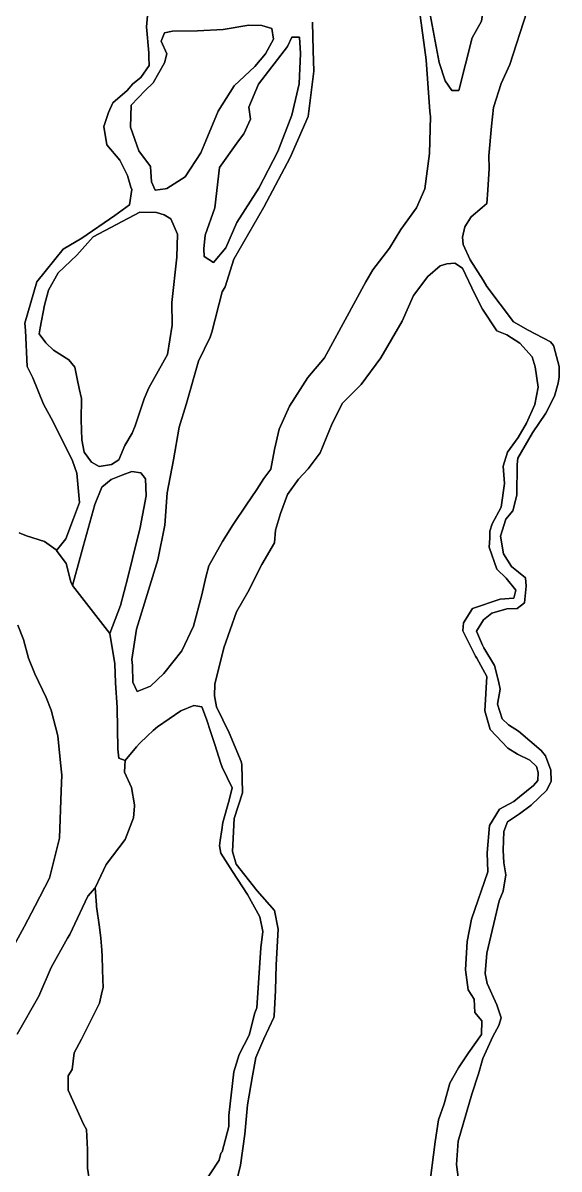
# Model space of a CAD drawing. Header units: inches. Extents: x 288635 to 1232953, y 676945 to 1655780.
# Drawn here: x 501421 to 508320, y 1424535 to 1439270 of the extents above; entities that cross this region are included whole.
import ezdxf

# ---------------------------------------------------------------- set-up
doc = ezdxf.new("R2010")
doc.units = ezdxf.units.IN
doc.header["$MEASUREMENT"] = 0

msp = doc.modelspace()

# ---------------------------------------------------------------- linework, layer by layer
at = {"color": 1}
for points in [[(507031.7013, 1438400.1055), (506941.1391, 1438399.6869), (506854.7789, 1438526.6871), (506777.7008, 1438759.9396), (506646.4985, 1439446.169), (506653.4781, 1439504.8445), (506621.0984, 1439730.6495), (506687.1386, 1439999.8901), (506732.8587, 1440131.9703), (506880.179, 1440253.8906), (507131.1584, 1440168.002), (507174.8302, 1440058.8224), (507337.3799, 1439801.7697), (507362.7799, 1439598.5693), (507322.1398, 1439293.7687), (507200.9634, 1439077.6884), (507031.7013, 1438400.1055)], [(507131.1584, 1440168.002), (506880.179, 1440253.8906), (506732.8587, 1440131.9703), (506687.1386, 1439999.8901), (506621.0984, 1439730.6495), (506653.4781, 1439504.8445), (506646.4985, 1439446.169), (506777.7008, 1438759.9396), (506854.7789, 1438526.6871), (506941.1391, 1438399.6869), (507031.7013, 1438400.1055), (507200.9634, 1439077.6884), (507322.1398, 1439293.7687), (507362.7799, 1439598.5693), (507337.3799, 1439801.7697), (507174.8302, 1440058.8224), (507131.1584, 1440168.002)], [(503253.1968, 1437137.8606), (503124.9931, 1437118.466), (503074.7222, 1437226.9454), (503066.0088, 1437355.9039), (503061.493, 1437422.7374), (502911.7072, 1437624.0281), (502807.4925, 1437930.7384), (502812.7842, 1438211.1973), (502992.7012, 1438401.6977), (503098.5347, 1438499.5937), (503244.098, 1438756.2302), (503271.5413, 1438872.864), (503201.7224, 1439034.0531), (503241.41, 1439142.5325), (503344.5977, 1439163.6992), (503667.39, 1439168.9909), (503998.1199, 1439184.8659), (504328.8497, 1439243.0744), (504495.5375, 1439237.7827), (504622.5378, 1439200.741), (504643.7045, 1439060.5115), (504543.1626, 1438872.657), (504405.579, 1438711.2608), (504138.3493, 1438459.9061), (503934.6197, 1438137.1138), (503775.8694, 1437756.1131), (503712.3693, 1437600.0086), (503508.6397, 1437290.4455), (503272.2776, 1437140.7472), (503253.1968, 1437137.8606)], [(504643.7045, 1439060.5115), (504622.5378, 1439200.741), (504495.5375, 1439237.7827), (504328.8497, 1439243.0744), (503998.1199, 1439184.8659), (503667.39, 1439168.9909), (503344.5977, 1439163.6992), (503241.41, 1439142.5325), (503201.7224, 1439034.0531), (503271.5413, 1438872.864), (503244.098, 1438756.2302), (503098.5347, 1438499.5937), (502992.7012, 1438401.6977), (502812.7842, 1438211.1973), (502807.4925, 1437930.7384), (502911.7072, 1437624.0281), (503061.493, 1437422.7374), (503066.0088, 1437355.9039), (503074.7222, 1437226.9454), (503124.9931, 1437118.466), (503253.1968, 1437137.8606), (503272.2776, 1437140.7472), (503508.6397, 1437290.4455), (503712.3693, 1437600.0086), (503775.8694, 1437756.1131), (503934.6197, 1438137.1138), (504138.3493, 1438459.9061), (504405.579, 1438711.2608), (504543.1626, 1438872.657), (504643.7045, 1439060.5115)], [(504033.971, 1436378.6895), (503873.104, 1436192.4224), (503754.5704, 1436268.6226), (503750.3371, 1436365.9895), (503767.2704, 1436539.5565), (503890.7021, 1436891.8601), (503952.8447, 1437409.7152), (504194.838, 1437754.5256), (504262.5714, 1437843.4257), (504351.4716, 1438033.9261), (504326.3761, 1438187.9751), (504453.0718, 1438482.6604), (504825.6059, 1438965.2613), (504880.6393, 1439088.0282), (504978.0062, 1439088.0282), (504994.9396, 1438876.3611), (504973.7728, 1438486.8937), (504880.6393, 1438084.7262), (504702.839, 1437619.0586), (504457.3051, 1437144.9244), (504173.6712, 1436704.6568), (504033.971, 1436378.6895)], [(503754.5704, 1436268.6226), (503873.104, 1436192.4224), (504033.971, 1436378.6895), (504173.6712, 1436704.6568), (504457.3051, 1437144.9244), (504702.839, 1437619.0586), (504880.6393, 1438084.7262), (504973.7728, 1438486.8937), (504994.9396, 1438876.3611), (504978.0062, 1439088.0282), (504880.6393, 1439088.0282), (504825.6059, 1438965.2613), (504453.0718, 1438482.6604), (504326.3761, 1438187.9751), (504351.4716, 1438033.9261), (504262.5714, 1437843.4257), (504194.838, 1437754.5256), (503952.8447, 1437409.7152), (503890.7021, 1436891.8601), (503767.2704, 1436539.5565), (503750.3371, 1436365.9895), (503754.5704, 1436268.6226)], [(502560.133, 1433591.5631), (502404.346, 1433569.5497), (502302.7458, 1433622.0431), (502211.3057, 1433752.4301), (502179.1323, 1433911.6037), (502170.6656, 1434165.6042), (502174.0522, 1434441.6181), (502147.0599, 1434570.6994), (502120.7223, 1434696.6497), (502089.3854, 1434842.9389), (502013.1853, 1434939.4591), (501816.4727, 1435064.3141), (501716.8513, 1435156.2062), (501628.7978, 1435274.7398), (501643.1038, 1435350.1386), (501698.1875, 1435640.454), (501750.1841, 1435835.4412), (501876.8717, 1436057.0613), (502113.9388, 1436285.6618), (502325.6059, 1436518.4956), (502926.7404, 1436835.9962), (503138.4075, 1436831.7629), (503240.0077, 1436802.1295), (503324.6745, 1436751.3294), (503409.3414, 1436556.5957), (503400.8747, 1436260.2618), (503339.2769, 1435675.9744), (503341.6079, 1435383.96), (503282.3456, 1435006.1626), (503041.0406, 1434579.6251), (502981.7739, 1434435.6914), (502866.9522, 1434089.3223), (502828.1112, 1433997.3304), (502731.16, 1433837.0969), (502654.9599, 1433652.5232), (502560.133, 1433591.5631)], [(503339.2769, 1435675.9744), (503400.8747, 1436260.2618), (503409.3414, 1436556.5957), (503324.6745, 1436751.3294), (503240.0077, 1436802.1295), (503138.4075, 1436831.7629), (502926.7404, 1436835.9962), (502325.6059, 1436518.4956), (502113.9388, 1436285.6618), (501876.8717, 1436057.0613), (501750.1841, 1435835.4412), (501698.1875, 1435640.454), (501643.1038, 1435350.1386), (501628.7978, 1435274.7398), (501716.8513, 1435156.2062), (501816.4727, 1435064.3141), (502013.1853, 1434939.4591), (502089.3854, 1434842.9389), (502120.7223, 1434696.6497), (502147.0599, 1434570.6994), (502174.0522, 1434441.6181), (502170.6656, 1434165.6042), (502179.1323, 1433911.6037), (502211.3057, 1433752.4301), (502302.7458, 1433622.0431), (502404.346, 1433569.5497), (502560.133, 1433591.5631), (502654.9599, 1433652.5232), (502731.16, 1433837.0969), (502828.1112, 1433997.3304), (502866.9522, 1434089.3223), (502981.7739, 1434435.6914), (503041.0406, 1434579.6251), (503282.3456, 1435006.1626), (503341.6079, 1435383.96), (503339.2769, 1435675.9744)], [(502677.1217, 1431782.3196), (502539.6763, 1431418.8884), (502059.7618, 1432039.8913), (502156.4206, 1432398.2708), (502196.2902, 1432540.4725), (502346.921, 1433077.7222), (502435.8212, 1433303.1476), (502556.4714, 1433401.5728), (502705.6967, 1433461.898), (502823.172, 1433503.173), (502937.4722, 1433487.298), (502997.7973, 1433411.0979), (503007.3223, 1433188.8474), (502927.9472, 1432782.4466), (502832.697, 1432385.5708), (502769.7397, 1432141.4507), (502677.1217, 1431782.3196)]]:
    msp.add_lwpolyline(points, close=True, dxfattribs=at)
for points in [[(503062.9059, 1439782.1058), (503012.1058, 1439219.0713), (503040.0304, 1438886.754), (503040.0304, 1438834.8354), (503045.9584, 1438723.7411), (502939.1467, 1438569.0865), (502836.996, 1438487.366), (502762.2173, 1438401.9047), (502579.6374, 1438242.1473), (502523.6263, 1438120.79), (502461.7713, 1437940.6021), (502499.8714, 1437703.535), (502669.2051, 1437506.6846), (502769.1931, 1437309.0599), (502811.6357, 1437159.2652), (502823.3912, 1437130.4118), (502794.0887, 1436933.0668), (502605.7049, 1436795.4832), (502178.1374, 1436503.3826), (501940.9337, 1436360.7875), (501601.7605, 1435943.6466), (501445.0296, 1435410.2441), (501456.0153, 1435317.8181), (501476.461, 1434852.3793), (501547.687, 1434709.3981), (501688.2339, 1434369.0375), (501812.292, 1434143.9641), (502061.3219, 1433640.0128), (502117.1557, 1433480.7221), (502148.6346, 1433102.9076), (502071.9052, 1432899.178), (502071.9052, 1432899.178), (501974.0092, 1432639.8858), (501853.3006, 1432489.7896), (501848.0552, 1432496.7481), (501789.5706, 1432539.898), (501700.9587, 1432605.2759), (501467.8243, 1432674.3055), (501373.1521, 1432713.6034)], [(503724.8947, 1424312.6917), (503947.1451, 1424649.2424), (503968.5966, 1424738.6235), (503983.0616, 1424758.652), (504071.9075, 1425083.1599), (504071.9075, 1425224.9768), (504135.5288, 1425785.8946), (504205.379, 1426010.2618), (504332.3792, 1426255.7956), (504404.5377, 1426544.5428), (504432.9709, 1426606.7404), (504483.692, 1427378.3983), (504510.1796, 1427591.4149), (504469.9628, 1427779.7986), (504309.0959, 1428065.5492), (504118.5955, 1428359.7664), (503968.3118, 1428594.7169), (503951.7246, 1428692.676), (503961.2152, 1428758.2056), (503981.3123, 1428896.9688), (503994.7134, 1428989.4989), (504074.1454, 1429276.2849), (504114.3621, 1429437.1519), (503983.7767, 1429701.4092), (503968.6031, 1429749.9646), (503891.8606, 1429995.5406), (503837.7379, 1430148.3313), (503784.3978, 1430321.0517), (503723.4377, 1430479.802), (503621.8323, 1430495.1392), (503453.7411, 1430425.1012), (503151.6191, 1430221.5681), (503098.3868, 1430172.1382), (503025.2647, 1430104.2391), (502920.4786, 1430006.9377), (502884.2912, 1429963.2119), (502738.1667, 1429786.6478), (502655.0024, 1429819.2132), (502644.4191, 1429932.9842), (502633.8357, 1430470.0895), (502612.669, 1430784.9443), (502602.0808, 1431030.1305), (502539.6763, 1431418.8884), (502677.1217, 1431782.3196), (502769.7397, 1432141.4507), (502832.697, 1432385.5708), (502927.9472, 1432782.4466), (503007.3223, 1433188.8474), (502997.7973, 1433411.0979), (502937.4722, 1433487.298), (502823.172, 1433503.173), (502705.6967, 1433461.898), (502556.4714, 1433401.5728), (502435.8212, 1433303.1476), (502346.921, 1433077.7222), (502196.2902, 1432540.4725), (502156.4206, 1432398.2708), (502059.7618, 1432039.8913), (502039.47, 1432086.0091), (501979.3009, 1432322.6369), (501853.3006, 1432489.7896), (501974.0092, 1432639.8858), (502071.9052, 1432899.178), (502148.6346, 1433102.9076), (502117.1557, 1433480.7221), (502061.3219, 1433640.0128), (501812.292, 1434143.9641), (501688.2339, 1434369.0375), (501547.687, 1434709.3981), (501476.461, 1434852.3793), (501456.0153, 1435317.8181), (501445.0296, 1435410.2441), (501601.7605, 1435943.6466), (501940.9337, 1436360.7875), (502178.1374, 1436503.3826), (502605.7049, 1436795.4832), (502794.0887, 1436933.0668), (502823.3912, 1437130.4118), (502811.6357, 1437159.2652), (502769.1931, 1437309.0599), (502669.2051, 1437506.6846), (502499.8714, 1437703.535), (502461.7713, 1437940.6021), (502523.6263, 1438120.79), (502579.6374, 1438242.1473), (502762.2173, 1438401.9047), (502836.996, 1438487.366), (502939.1467, 1438569.0865), (503045.9584, 1438723.7411), (503040.0304, 1438834.8354), (503040.0304, 1438886.754), (503012.1058, 1439219.0713), (503062.9059, 1439782.1058)], [(506531.3611, 1439364.8967), (506610.3881, 1438794.4125), (506656.7183, 1438133.3591), (506665.4526, 1438066.3968), (506652.5714, 1437590.2888), (506591.8672, 1437135.4717), (506483.3878, 1436894.7003), (506282.3041, 1436614.2414), (506136.783, 1436373.4701), (505922.8345, 1436097.2681), (505831.3901, 1435941.2748), (505301.1767, 1434966.3663), (505089.0309, 1434711.8835), (504850.9054, 1434341.4661), (504718.6135, 1434047.778), (504658.6075, 1433784.868), (504610.1341, 1433531.8394), (504522.8214, 1433415.4225), (504432.8629, 1433272.5473), (504292.6334, 1433068.8177), (504125.9456, 1432822.7547), (503991.0078, 1432603.1501), (503815.1451, 1432290.9477), (503774.0491, 1432145.42), (503723.7781, 1431917.8779), (503617.9446, 1431513.0646), (503464.486, 1431198.2098), (503234.298, 1430904.5217), (503062.3185, 1430743.1255), (502890.339, 1430674.3337), (502834.7764, 1430796.0423), (502831.6431, 1431010.2856), (502820.7422, 1431086.5916), (502882.0705, 1431476.7642), (503159.0931, 1432369.3926), (503245.4945, 1432813.7425), (503279.2772, 1433227.568), (503358.6524, 1433653.548), (503430.0901, 1434071.5905), (503520.0486, 1434365.2786), (503678.7989, 1434923.5506), (503832.3697, 1435231.5225), (503853.4242, 1435296.6138), (503986.3677, 1435811.4241), (504023.9793, 1435877.2444), (504136.529, 1436233.2407), (504521.759, 1436902.2665), (504859.0444, 1437539.3613), (505091.8782, 1438068.529), (505166.3527, 1438649.4296), (505156.0941, 1438917.3911), (505145.5107, 1439281.4584)], [(505145.5107, 1439281.4584), (505156.0941, 1438917.3911), (505166.3527, 1438649.4296), (505091.8782, 1438068.529), (504859.0444, 1437539.3613), (504521.759, 1436902.2665), (504136.529, 1436233.2407), (504023.9793, 1435877.2444), (503986.3677, 1435811.4241), (503853.4242, 1435296.6138), (503832.3697, 1435231.5225), (503678.7989, 1434923.5506), (503520.0486, 1434365.2786), (503430.0901, 1434071.5905), (503358.6524, 1433653.548), (503279.2772, 1433227.568), (503245.4945, 1432813.7425), (503159.0931, 1432369.3926), (502882.0705, 1431476.7642), (502820.7422, 1431086.5916), (502831.6431, 1431010.2856), (502834.7764, 1430796.0423), (502890.339, 1430674.3337), (503062.3185, 1430743.1255), (503234.298, 1430904.5217), (503464.486, 1431198.2098), (503617.9446, 1431513.0646), (503723.7781, 1431917.8779), (503774.0491, 1432145.42), (503815.1451, 1432290.9477), (503991.0078, 1432603.1501), (504125.9456, 1432822.7547), (504292.6334, 1433068.8177), (504432.8629, 1433272.5473), (504522.8214, 1433415.4225), (504610.1341, 1433531.8394), (504658.6075, 1433784.868), (504718.6135, 1434047.778), (504850.9054, 1434341.4661), (505089.0309, 1434711.8835), (505301.1767, 1434966.3663), (505831.3901, 1435941.2748), (505922.8345, 1436097.2681), (506136.783, 1436373.4701), (506282.3041, 1436614.2414), (506483.3878, 1436894.7003), (506591.8672, 1437135.4717), (506652.5714, 1437590.2888), (506665.4526, 1438066.3968), (506656.7183, 1438133.3591), (506610.3881, 1438794.4125), (506531.3611, 1439364.8967)], [(507036.8421, 1424298.5255), (506998.9683, 1424596.1439), (507022.7808, 1424895.1237), (507197.4062, 1425498.3749), (507284.7189, 1425760.3129), (507340.2815, 1425956.105), (507467.2817, 1426239.2097), (507546.6569, 1426379.4391), (507573.1153, 1426479.981), (507520.1985, 1426646.6688), (507393.1982, 1426921.8361), (507366.7399, 1427051.4822), (507389.1721, 1427309.3292), (507547.9225, 1427984.0181), (507602.2579, 1428106.2727), (507633.9696, 1428318.8389), (507610.157, 1428472.2975), (507599.5737, 1428636.3395), (507607.5112, 1428874.465), (507657.7821, 1428998.8194), (507808.918, 1429102.1082), (507959.2948, 1429211.9066), (508163.1373, 1429406.2785), (508216.0541, 1429522.6954), (508213.6078, 1429661.6768), (508143.2362, 1429849.3343), (508090.6694, 1429915.0428), (507796.2311, 1430165.4314), (507666.9852, 1430246.2101), (507587.61, 1430325.5853), (507528.136, 1430512.2391), (507559.8861, 1430705.3853), (507541.3652, 1430805.9272), (507486.7182, 1431009.6769), (507349.4846, 1431238.3996), (507332.7784, 1431271.812), (507255.6146, 1431451.5118), (507345.5731, 1431597.0329), (507454.0525, 1431681.6997), (507647.1987, 1431739.9082), (507779.4907, 1431742.554), (507876.8606, 1431816.9006), (507894.8956, 1432027.63), (507887.9701, 1432136.784), (507708.053, 1432282.3051), (507604.8653, 1432446.3471), (507565.1778, 1432673.8892), (507633.9696, 1432890.848), (507725.9499, 1432999.3967), (507776.8448, 1433200.4111), (507779.8305, 1433592.3438), (507790.074, 1433676.6621), (507977.9286, 1433999.4544), (508150.229, 1434251.5065), (508260.61, 1434471.3662), (508306.4409, 1434640.0629), (508319.8768, 1434720.2867), (508319.8768, 1434852.3669), (508251.6554, 1435108.7073), (508249.7985, 1435124.5923), (508208.1165, 1435169.0209), (507921.7385, 1435321.3923), (507732.1007, 1435426.7466), (507389.1721, 1435881.8464), (507344.6873, 1435964.461), (507175.1811, 1436225.663), (507085.4343, 1436420.3967), (507078.6609, 1436515.2236), (507105.7543, 1436650.6905), (507187.0345, 1436779.3841), (507330.9681, 1436896.2243), (507390.2349, 1436950.4111), (507402.0883, 1437119.7448), (507419.0216, 1437399.1453), (507415.635, 1437563.399), (507451.195, 1437942.7064), (507474.9017, 1438184.8536), (507573.1153, 1438489.6542), (507688.0707, 1438735.7912), (507905.1107, 1439414.0409)], [(507905.1107, 1439414.0409), (507688.0707, 1438735.7912), (507573.1153, 1438489.6542), (507474.9017, 1438184.8536), (507451.195, 1437942.7064), (507415.635, 1437563.399), (507419.0216, 1437399.1453), (507402.0883, 1437119.7448), (507390.2349, 1436950.4111), (507330.9681, 1436896.2243), (507187.0345, 1436779.3841), (507105.7543, 1436650.6905), (507078.6609, 1436515.2236), (507085.4343, 1436420.3967), (507175.1811, 1436225.663), (507344.6873, 1435964.461), (507389.1721, 1435881.8464), (507732.1007, 1435426.7466), (507921.7385, 1435321.3923), (508208.1165, 1435169.0209), (508249.7985, 1435124.5923), (508251.6554, 1435108.7073), (508319.8768, 1434852.3669), (508319.8768, 1434720.2867), (508306.4409, 1434640.0629), (508260.61, 1434471.3662), (508150.229, 1434251.5065), (507977.9286, 1433999.4544), (507790.074, 1433676.6621), (507779.8305, 1433592.3438), (507776.8448, 1433200.4111), (507725.9499, 1432999.3967), (507633.9696, 1432890.848), (507565.1778, 1432673.8892), (507604.8653, 1432446.3471), (507708.053, 1432282.3051), (507887.9701, 1432136.784), (507894.8956, 1432027.63), (507876.8606, 1431816.9006), (507779.4907, 1431742.554), (507647.1987, 1431739.9082), (507454.0525, 1431681.6997), (507345.5731, 1431597.0329), (507255.6146, 1431451.5118), (507332.7784, 1431271.812), (507349.4846, 1431238.3996), (507486.7182, 1431009.6769), (507541.3652, 1430805.9272), (507559.8861, 1430705.3853), (507528.136, 1430512.2391), (507587.61, 1430325.5853), (507666.9852, 1430246.2101), (507796.2311, 1430165.4314), (508090.6694, 1429915.0428), (508143.2362, 1429849.3343), (508213.6078, 1429661.6768), (508216.0541, 1429522.6954), (508163.1373, 1429406.2785), (507959.2948, 1429211.9066), (507808.918, 1429102.1082), (507657.7821, 1428998.8194), (507607.5112, 1428874.465), (507599.5737, 1428636.3395), (507610.157, 1428472.2975), (507633.9696, 1428318.8389), (507602.2579, 1428106.2727), (507547.9225, 1427984.0181), (507389.1721, 1427309.3292), (507366.7399, 1427051.4822), (507393.1982, 1426921.8361), (507520.1985, 1426646.6688), (507573.1153, 1426479.981), (507546.6569, 1426379.4391), (507467.2817, 1426239.2097), (507340.2815, 1425956.105), (507284.7189, 1425760.3129), (507197.4062, 1425498.3749), (507022.7808, 1424895.1237), (506998.9683, 1424596.1439), (507036.8421, 1424298.5255)], [(504159.4543, 1424336.4284), (504219.7794, 1424587.2539), (504278.3247, 1424985.3254), (504311.8546, 1425361.9554), (504375.3547, 1425733.4312), (504419.8048, 1425971.5567), (504521.0831, 1426209.9833), (504648.0833, 1426485.1505), (504652.0893, 1426506.5159), (504671.6886, 1426831.9834), (504680.1553, 1427160.0674), (504705.0595, 1427618.4391), (504656.8645, 1427859.414), (504436.7382, 1428110.4526), (504165.8043, 1428455.47), (504118.9055, 1428618.0727), (504139.7869, 1429041.0869), (504246.2378, 1429371.9885), (504238.5075, 1429738.4737), (504227.7399, 1429776.4628), (504076.9041, 1430142.4567), (503913.9204, 1430476.8907), (503886.4037, 1430618.7076), (503890.3151, 1430769.2924), (504004.7278, 1431237.3442), (504170.0376, 1431698.2098), (504316.0879, 1431950.0936), (504493.8883, 1432307.811), (504656.8719, 1432587.2116), (504671.8698, 1432750.407), (504733.7443, 1432962.5482), (504826.2056, 1433209.5128), (504968.0226, 1433406.3632), (505090.7895, 1433539.7135), (505245.9164, 1433741.2847), (505399.8234, 1434121.798), (505532.8621, 1434380.3433), (505774.1522, 1434621.6334), (506027.4457, 1434966.8156), (506302.173, 1435437.609), (506448.2887, 1435766.3695), (506630.8306, 1436010.2073), (506788.8314, 1436145.6365), (506875.143, 1436174.9687), (506976.7432, 1436183.4354), (507076.2268, 1436117.8186), (507237.0938, 1435783.3846), (507334.4606, 1435588.6509), (507520.7277, 1435311.367), (507645.6112, 1435260.5669), (507814.9449, 1435154.7334), (507973.6952, 1434976.933), (508011.7953, 1434847.8161), (508049.8954, 1434587.4656), (508009.6786, 1434363.0984), (507899.6118, 1434126.0313), (507791.6615, 1433939.7643), (507656.1946, 1433753.4972), (507601.1612, 1433571.4635), (507618.0945, 1433347.0964), (507575.7611, 1433044.4125), (507459.3442, 1432828.512), (507429.7108, 1432737.4952), (507427.5941, 1432644.3617), (507422.1966, 1432531.7267), (507516.6972, 1432246.8089), (507637.881, 1432130.3118), (507764.8812, 1431977.9115), (507739.4812, 1431876.3113), (507561.6808, 1431863.6113), (507206.0801, 1431742.961), (507091.7799, 1431558.8107), (507081.6365, 1431453.996), (507243.6314, 1431128.3947), (507263.2302, 1431101.6097), (507390.2305, 1430866.6593), (507365.0047, 1430425.6752), (507431.8275, 1430184.7901), (507512.261, 1430104.3566), (507658.3113, 1429945.6063), (507785.3115, 1429867.2895), (507944.0618, 1429791.0893), (508028.7287, 1429710.6558), (508052.0121, 1429634.4557), (508045.662, 1429530.7388), (507990.6286, 1429465.122), (507810.7116, 1429321.1884), (507738.7448, 1429259.8049), (507552.1558, 1429160.6225), (507424.0557, 1428952.46), (507394.1247, 1428602.8908), (507403.9888, 1428356.2876), (507191.6454, 1427749.5921), (507135.4936, 1427462.7513), (507116.4435, 1427096.5672), (507148.1936, 1426840.4501), (507228.6271, 1426717.6832), (507237.0938, 1426546.6561), (507325.1473, 1426441.6693), (507321.7606, 1426263.8689), (507155.8136, 1426031.8818), (507025.4267, 1425837.1481), (506915.3598, 1425639.0277), (506840.853, 1425373.1738), (506768.7043, 1425170.3212), (506726.6542, 1424884.9473), (506641.9873, 1424249.946)], [(506641.9873, 1424249.946), (506726.6542, 1424884.9473), (506768.7043, 1425170.3212), (506840.853, 1425373.1738), (506915.3598, 1425639.0277), (507025.4267, 1425837.1481), (507155.8136, 1426031.8818), (507321.7606, 1426263.8689), (507325.1473, 1426441.6693), (507237.0938, 1426546.6561), (507228.6271, 1426717.6832), (507148.1936, 1426840.4501), (507116.4435, 1427096.5672), (507135.4936, 1427462.7513), (507191.6454, 1427749.5921), (507403.9888, 1428356.2876), (507394.1247, 1428602.8908), (507424.0557, 1428952.46), (507552.1558, 1429160.6225), (507738.7448, 1429259.8049), (507810.7116, 1429321.1884), (507990.6286, 1429465.122), (508045.662, 1429530.7388), (508052.0121, 1429634.4557), (508028.7287, 1429710.6558), (507944.0618, 1429791.0893), (507785.3115, 1429867.2895), (507658.3113, 1429945.6063), (507512.261, 1430104.3566), (507431.8275, 1430184.7901), (507365.0047, 1430425.6752), (507390.2305, 1430866.6593), (507263.2302, 1431101.6097), (507243.6314, 1431128.3947), (507081.6365, 1431453.996), (507091.7799, 1431558.8107), (507206.0801, 1431742.961), (507561.6808, 1431863.6113), (507739.4812, 1431876.3113), (507764.8812, 1431977.9115), (507637.881, 1432130.3118), (507516.6972, 1432246.8089), (507422.1966, 1432531.7267), (507427.5941, 1432644.3617), (507429.7108, 1432737.4952), (507459.3442, 1432828.512), (507575.7611, 1433044.4125), (507618.0945, 1433347.0964), (507601.1612, 1433571.4635), (507656.1946, 1433753.4972), (507791.6615, 1433939.7643), (507899.6118, 1434126.0313), (508009.6786, 1434363.0984), (508049.8954, 1434587.4656), (508011.7953, 1434847.8161), (507973.6952, 1434976.933), (507814.9449, 1435154.7334), (507645.6112, 1435260.5669), (507520.7277, 1435311.367), (507334.4606, 1435588.6509), (507237.0938, 1435783.3846), (507076.2268, 1436117.8186), (506976.7432, 1436183.4354), (506875.143, 1436174.9687), (506788.8314, 1436145.6365), (506630.8306, 1436010.2073), (506448.2887, 1435766.3695), (506302.173, 1435437.609), (506027.4457, 1434966.8156), (505774.1522, 1434621.6334), (505532.8621, 1434380.3433), (505399.8234, 1434121.798), (505245.9164, 1433741.2847), (505090.7895, 1433539.7135), (504968.0226, 1433406.3632), (504826.2056, 1433209.5128), (504733.7443, 1432962.5482), (504671.8698, 1432750.407), (504656.8719, 1432587.2116), (504493.8883, 1432307.811), (504316.0879, 1431950.0936), (504170.0376, 1431698.2098), (504004.7278, 1431237.3442), (503890.3151, 1430769.2924), (503886.4037, 1430618.7076), (503913.9204, 1430476.8907), (504076.9041, 1430142.4567), (504227.7399, 1429776.4628), (504238.5075, 1429738.4737), (504246.2378, 1429371.9885), (504139.7869, 1429041.0869), (504118.9055, 1428618.0727), (504165.8043, 1428455.47), (504436.7382, 1428110.4526), (504656.8645, 1427859.414), (504705.0595, 1427618.4391), (504680.1553, 1427160.0674), (504671.6886, 1426831.9834), (504652.0893, 1426506.5159), (504648.0833, 1426485.1505), (504521.0831, 1426209.9833), (504419.8048, 1425971.5567), (504375.3547, 1425733.4312), (504311.8546, 1425361.9554), (504278.3247, 1424985.3254), (504219.7794, 1424587.2539), (504159.4543, 1424336.4284)], [(501373.1521, 1432713.6034), (501467.8243, 1432674.3055), (501700.9587, 1432605.2759), (501789.5706, 1432539.898), (501848.0552, 1432496.7481), (501853.3006, 1432489.7896), (501979.3009, 1432322.6369), (502039.47, 1432086.0091), (502059.7618, 1432039.8913), (502539.6763, 1431418.8884), (502602.0808, 1431030.1305), (502612.669, 1430784.9443), (502633.8357, 1430470.0895), (502644.4191, 1429932.9842), (502655.0024, 1429819.2132), (502738.1667, 1429786.6478), (502732.9801, 1429721.0973), (502726.4649, 1429638.7541), (502819.8309, 1429438.7574), (502856.8726, 1429216.507), (502856.215, 1429206.9717), (502856.8726, 1429203.0261), (502846.2893, 1429049.5674), (502737.8099, 1428771.7544), (502493.5902, 1428452.998), (502423.8765, 1428306.5994), (502350.0067, 1428151.4728), (502255.8439, 1428045.3129), (502187.0521, 1427897.146), (502123.552, 1427762.2082), (502026.7053, 1427549.7868), (501993.0592, 1427502.9795), (501786.6838, 1427125.1538), (501624.7585, 1426760.028), (501348.533, 1426267.9021)], [(501235.0317, 1427280.4364), (501436.1155, 1427648.7372), (501577.7633, 1427921.031), (501763.1411, 1428277.3884), (501890.1414, 1428788.5645), (501914.9064, 1429396.8957), (501922.1637, 1429601.3096), (501904.7464, 1429758.0655), (501870.4563, 1430106.0462), (501785.3662, 1430434.9769), (501719.326, 1430597.5372), (501573.2757, 1430901.0678), (501491.9956, 1431105.5382), (501428.4954, 1431345.5687), (501356.1053, 1431528.4491)], [(501356.1053, 1431528.4491), (501428.4954, 1431345.5687), (501491.9956, 1431105.5382), (501573.2757, 1430901.0678), (501719.326, 1430597.5372), (501719.326, 1430597.5372), (501785.3662, 1430434.9769), (501870.4563, 1430106.0462), (501904.7464, 1429758.0655), (501922.1637, 1429601.3096), (501914.9064, 1429396.8957), (501890.1414, 1428788.5645), (501763.1411, 1428277.3884), (501577.7633, 1427921.031), (501436.1155, 1427648.7372), (501235.0317, 1427280.4364)], [(502313.4772, 1424154.71), (502253.8084, 1424545.5255), (502253.8084, 1424788.9426), (502239.4041, 1425044.5834), (502200.4654, 1425114.6732), (502005.7626, 1425550.9442), (502005.7626, 1425732.9779), (502054.8413, 1425815.528), (502082.2125, 1426029.6626), (502174.8253, 1426207.2027), (502405.0291, 1426667.6104), (502434.5002, 1426784.7389), (502453.6508, 1426875.8544), (502450.6877, 1426970.0809), (502446.4984, 1427103.2994), (502441.3701, 1427266.378), (502434.746, 1427347.9592), (502422.005, 1427504.8746), (502406.0809, 1427643.4347), (502368.98, 1427908.9993), (502367.4705, 1427928.2906), (502350.0067, 1428151.4728), (502423.8765, 1428306.5994), (502493.5902, 1428452.998), (502737.8099, 1428771.7544), (502846.2893, 1429049.5674), (502856.8726, 1429203.0261), (502856.215, 1429206.9717), (502856.8726, 1429216.507), (502819.8309, 1429438.7574), (502726.4649, 1429638.7541), (502732.9801, 1429721.0973), (502738.1667, 1429786.6478), (502884.2912, 1429963.2119), (502920.4786, 1430006.9377), (503025.2647, 1430104.2391), (503098.3868, 1430172.1382), (503151.6191, 1430221.5681), (503453.7411, 1430425.1012), (503621.8323, 1430495.1392), (503723.4377, 1430479.802), (503784.3978, 1430321.0517), (503837.7379, 1430148.3313), (503891.8606, 1429995.5406), (503968.6031, 1429749.9646), (503983.7767, 1429701.4092), (504114.3621, 1429437.1519), (504074.1454, 1429276.2849), (503994.7134, 1428989.4989), (503981.3123, 1428896.9688), (503961.2152, 1428758.2056), (503951.7246, 1428692.676), (503968.3118, 1428594.7169), (504118.5955, 1428359.7664), (504309.0959, 1428065.5492), (504469.9628, 1427779.7986), (504510.1796, 1427591.4149), (504483.692, 1427378.3983), (504432.9709, 1426606.7404), (504404.5377, 1426544.5428), (504332.3792, 1426255.7956), (504205.379, 1426010.2618), (504135.5288, 1425785.8946), (504071.9075, 1425224.9768), (504071.9075, 1425083.1599), (503983.0616, 1424758.652), (503968.5966, 1424738.6235), (503947.1451, 1424649.2424), (503724.8947, 1424312.6917)], [(501348.533, 1426267.9021), (501624.7585, 1426760.028), (501786.6838, 1427125.1538), (501993.0592, 1427502.9795), (502026.7053, 1427549.7868), (502123.552, 1427762.2082), (502187.0521, 1427897.146), (502255.8439, 1428045.3129), (502350.0067, 1428151.4728), (502367.4705, 1427928.2906), (502368.98, 1427908.9993), (502406.0809, 1427643.4347), (502422.005, 1427504.8746), (502434.746, 1427347.9592), (502441.3701, 1427266.378), (502446.4984, 1427103.2994), (502450.6877, 1426970.0809), (502453.6508, 1426875.8544), (502434.5002, 1426784.7389), (502405.0291, 1426667.6104), (502174.8253, 1426207.2027), (502082.2125, 1426029.6626), (502054.8413, 1425815.528), (502005.7626, 1425732.9779), (502005.7626, 1425550.9442), (502200.4654, 1425114.6732), (502239.4041, 1425044.5834), (502253.8084, 1424788.9426), (502253.8084, 1424545.5255), (502313.4772, 1424154.71)]]:
    msp.add_lwpolyline(points, dxfattribs=at)

doc.saveas('drawing.dxf')
